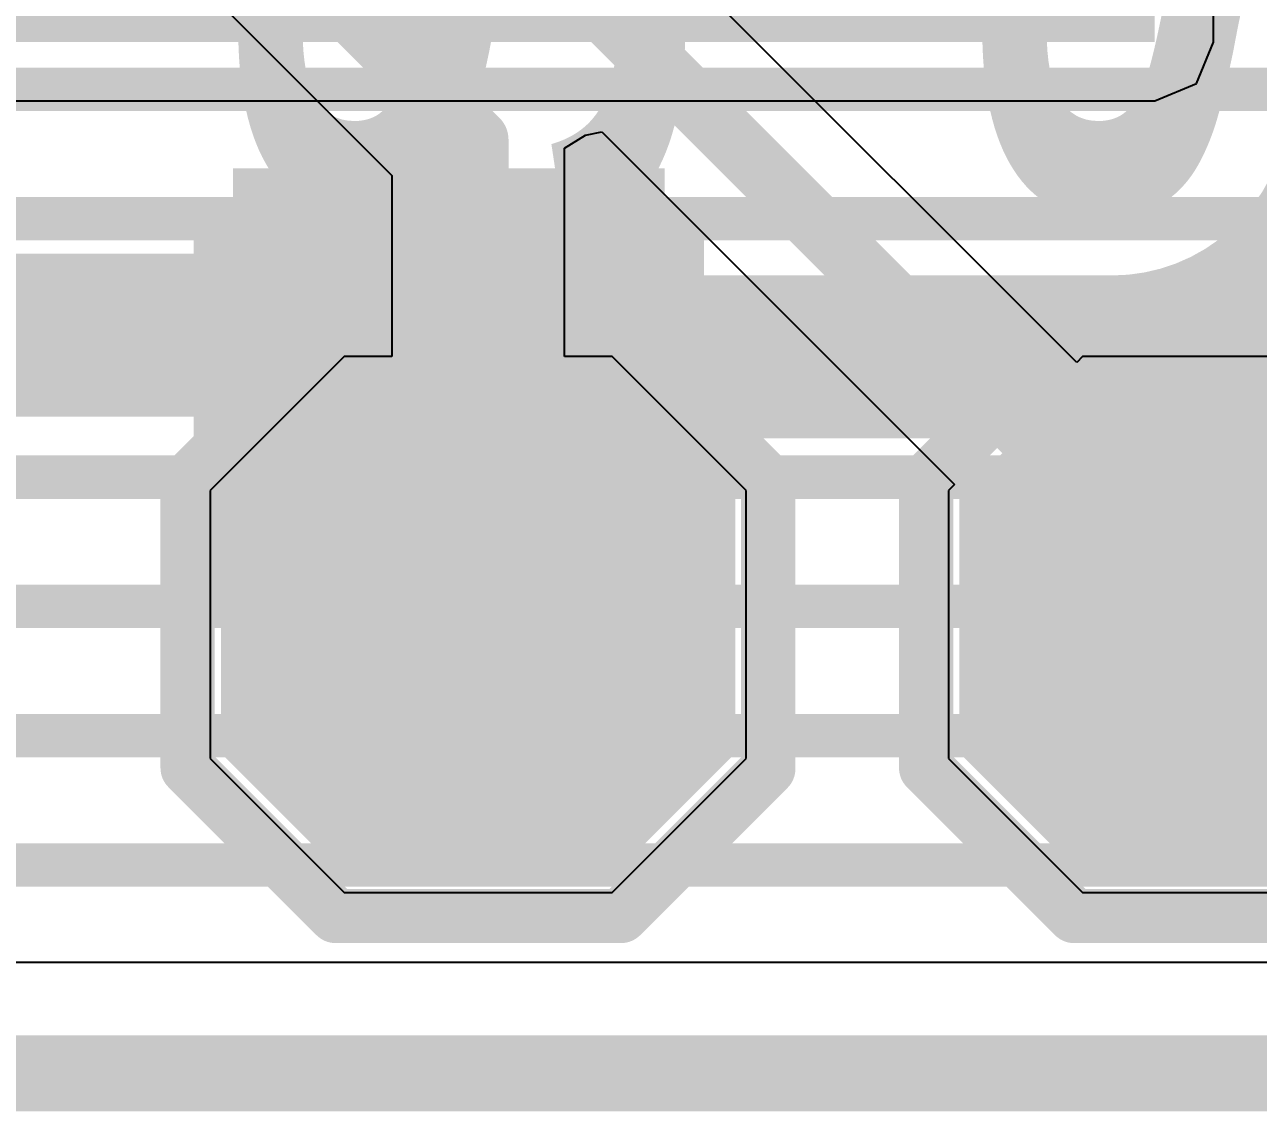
# Model space of a CAD drawing. Header units: inches. Extents: x -6 to 284, y -12 to 154.
# Drawn here: x 32.189 to 35.075, y -11.729 to -9.187 of the extents above; entities that cross this region are included whole.
import ezdxf

# ---------------------------------------------------------------- set-up
doc = ezdxf.new("R2010")
doc.units = ezdxf.units.IN
for name, color, linetype in [('Board Outline', 216, 'Continuous'), ('Bottom Layer', 5, 'Continuous'), ('Bottom Overlay', 54, 'Continuous'), ('Bottom Paste', 16, 'Continuous'), ('Bottom Solder', 6, 'Continuous'), ('GND-1', 16, 'Continuous'), ('GND-2', 90, 'Continuous'), ('GND-3', 216, 'Continuous'), ('GND-4', 54, 'Continuous'), ('PWR-1', 156, 'Continuous'), ('PWR-2', 130, 'Continuous'), ('Signal L1', 76, 'Continuous'), ('Signal L2', 6, 'Continuous'), ('Top Layer', 1, 'Continuous'), ('Top Overlay', 2, 'Continuous'), ('Top Paste', 8, 'Continuous'), ('Top Solder', 216, 'Continuous')]:
    doc.layers.add(name, color=color, linetype=linetype)
doc.styles.add('Arial Black_Bold', font='', dxfattribs={"height": 0.2})
doc.styles.get('Arial Black_Bold').set_extended_font_data('Arial Black', bold=True)

# ---------------------------------------------------------------- blocks, each defined once
blk = doc.blocks.new('T____________0_5___18')
at = {"layer": 'Top Layer'}
blk.add_hatch(color=1, dxfattribs=at).paths.add_polyline_path([(0.25, 0.5), (-0.25, 0.5), (-0.5, 0.25), (-0.5, -0.25), (-0.25, -0.5), (0.25, -0.5), (0.5, -0.25), (0.5, 0.25)])
at = {"layer": 'Top Paste'}
blk.add_hatch(color=8, dxfattribs=at).paths.add_polyline_path([(0.25, 0.5), (-0.25, 0.5), (-0.5, 0.25), (-0.5, -0.25), (-0.25, -0.5), (0.25, -0.5), (0.5, -0.25), (0.5, 0.25)])
at = {"layer": 'Top Solder'}
blk.add_hatch(color=216, dxfattribs=at).paths.add_polyline_path([(0.3008, 0.6016), (-0.3008, 0.6016), (-0.6016, 0.3008), (-0.6016, -0.3008), (-0.3008, -0.6016), (0.3008, -0.6016), (0.6016, -0.3008), (0.6016, 0.3008)])
at = {"layer": 'Top Overlay'}
for points in [[(-0.3355, 0.6795, 0.127, 0.127, 0), (-0.6819, 0.3332, 0.127, 0.127, 0)], [(-0.3355, 0.6795, 0.127, 0.127, 0), (0.3365, 0.6795, 0.127, 0.127, 0)], [(0.3365, 0.6795, 0.127, 0.127, 0), (0.6836, 0.3324, 0.127, 0.127, 0)], [(-0.6819, 0.3332, 0.127, 0.127, 0), (-0.6819, -0.3341, 0.127, 0.127, 0)], [(0.6836, 0.3324, 0.127, 0.127, 0), (0.6836, -0.3298, 0.127, 0.127, 0)], [(-0.6819, -0.3341, 0.127, 0.127, 0), (-0.3374, -0.6786, 0.127, 0.127, 0)], [(0.6836, -0.3298, 0.127, 0.127, 0), (0.3349, -0.6786, 0.127, 0.127, 0)], [(-0.3374, -0.6786, 0.127, 0.127, 0), (0.3349, -0.6786, 0.127, 0.127, 0)]]:
    blk.add_lwpolyline(points, format="xyseb", dxfattribs=at)
for points in [[(-0.3673, 0.6795, 0.0635, 0.0635, 1), (-0.3038, 0.6795, 0.0635, 0.0635, 1)], [(-0.3673, 0.6795, 0.0635, 0.0635, 1), (-0.3038, 0.6795, 0.0635, 0.0635, 1)], [(0.3047, 0.6795, 0.0635, 0.0635, 1), (0.3682, 0.6795, 0.0635, 0.0635, 1)], [(0.3047, 0.6795, 0.0635, 0.0635, 1), (0.3682, 0.6795, 0.0635, 0.0635, 1)], [(-0.7136, 0.3332, 0.0635, 0.0635, 1), (-0.6501, 0.3332, 0.0635, 0.0635, 1)], [(-0.7136, 0.3332, 0.0635, 0.0635, 1), (-0.6501, 0.3332, 0.0635, 0.0635, 1)], [(0.6519, 0.3324, 0.0635, 0.0635, 1), (0.7154, 0.3324, 0.0635, 0.0635, 1)], [(0.6519, 0.3324, 0.0635, 0.0635, 1), (0.7154, 0.3324, 0.0635, 0.0635, 1)], [(-0.7136, -0.3341, 0.0635, 0.0635, 1), (-0.6501, -0.3341, 0.0635, 0.0635, 1)], [(-0.7136, -0.3341, 0.0635, 0.0635, 1), (-0.6501, -0.3341, 0.0635, 0.0635, 1)], [(0.6519, -0.3298, 0.0635, 0.0635, 1), (0.7154, -0.3298, 0.0635, 0.0635, 1)], [(0.6519, -0.3298, 0.0635, 0.0635, 1), (0.7154, -0.3298, 0.0635, 0.0635, 1)], [(-0.3691, -0.6786, 0.0635, 0.0635, 1), (-0.3056, -0.6786, 0.0635, 0.0635, 1)], [(-0.3691, -0.6786, 0.0635, 0.0635, 1), (-0.3056, -0.6786, 0.0635, 0.0635, 1)], [(0.3031, -0.6786, 0.0635, 0.0635, 1), (0.3666, -0.6786, 0.0635, 0.0635, 1)], [(0.3031, -0.6786, 0.0635, 0.0635, 1), (0.3666, -0.6786, 0.0635, 0.0635, 1)]]:
    blk.add_lwpolyline(points, format="xyseb", close=True, dxfattribs=at)
blk = doc.blocks.new('T____________0_5___19')
at = {"layer": 'Top Layer'}
blk.add_hatch(color=1, dxfattribs=at).paths.add_polyline_path([(0.25, 0.5), (-0.25, 0.5), (-0.5, 0.25), (-0.5, -0.25), (-0.25, -0.5), (0.25, -0.5), (0.5, -0.25), (0.5, 0.25)])
at = {"layer": 'Top Paste'}
blk.add_hatch(color=8, dxfattribs=at).paths.add_polyline_path([(0.25, 0.5), (-0.25, 0.5), (-0.5, 0.25), (-0.5, -0.25), (-0.25, -0.5), (0.25, -0.5), (0.5, -0.25), (0.5, 0.25)])
at = {"layer": 'Top Solder'}
blk.add_hatch(color=216, dxfattribs=at).paths.add_polyline_path([(0.3008, 0.6016), (-0.3008, 0.6016), (-0.6016, 0.3008), (-0.6016, -0.3008), (-0.3008, -0.6016), (0.3008, -0.6016), (0.6016, -0.3008), (0.6016, 0.3008)])
at = {"layer": 'Top Overlay'}
for points in [[(-0.3355, 0.6795, 0.127, 0.127, 0), (-0.6819, 0.3332, 0.127, 0.127, 0)], [(-0.3355, 0.6795, 0.127, 0.127, 0), (0.3365, 0.6795, 0.127, 0.127, 0)], [(0.3365, 0.6795, 0.127, 0.127, 0), (0.6836, 0.3324, 0.127, 0.127, 0)], [(-0.6819, 0.3332, 0.127, 0.127, 0), (-0.6819, -0.3341, 0.127, 0.127, 0)], [(0.6836, 0.3324, 0.127, 0.127, 0), (0.6836, -0.3298, 0.127, 0.127, 0)], [(-0.6819, -0.3341, 0.127, 0.127, 0), (-0.3374, -0.6786, 0.127, 0.127, 0)], [(0.6836, -0.3298, 0.127, 0.127, 0), (0.3349, -0.6786, 0.127, 0.127, 0)], [(-0.3374, -0.6786, 0.127, 0.127, 0), (0.3349, -0.6786, 0.127, 0.127, 0)]]:
    blk.add_lwpolyline(points, format="xyseb", dxfattribs=at)
for points in [[(-0.3673, 0.6795, 0.0635, 0.0635, 1), (-0.3038, 0.6795, 0.0635, 0.0635, 1)], [(-0.3673, 0.6795, 0.0635, 0.0635, 1), (-0.3038, 0.6795, 0.0635, 0.0635, 1)], [(0.3047, 0.6795, 0.0635, 0.0635, 1), (0.3682, 0.6795, 0.0635, 0.0635, 1)], [(0.3047, 0.6795, 0.0635, 0.0635, 1), (0.3682, 0.6795, 0.0635, 0.0635, 1)], [(-0.7136, 0.3332, 0.0635, 0.0635, 1), (-0.6501, 0.3332, 0.0635, 0.0635, 1)], [(-0.7136, 0.3332, 0.0635, 0.0635, 1), (-0.6501, 0.3332, 0.0635, 0.0635, 1)], [(0.6519, 0.3324, 0.0635, 0.0635, 1), (0.7154, 0.3324, 0.0635, 0.0635, 1)], [(0.6519, 0.3324, 0.0635, 0.0635, 1), (0.7154, 0.3324, 0.0635, 0.0635, 1)], [(-0.7136, -0.3341, 0.0635, 0.0635, 1), (-0.6501, -0.3341, 0.0635, 0.0635, 1)], [(-0.7136, -0.3341, 0.0635, 0.0635, 1), (-0.6501, -0.3341, 0.0635, 0.0635, 1)], [(0.6519, -0.3298, 0.0635, 0.0635, 1), (0.7154, -0.3298, 0.0635, 0.0635, 1)], [(0.6519, -0.3298, 0.0635, 0.0635, 1), (0.7154, -0.3298, 0.0635, 0.0635, 1)], [(-0.3691, -0.6786, 0.0635, 0.0635, 1), (-0.3056, -0.6786, 0.0635, 0.0635, 1)], [(-0.3691, -0.6786, 0.0635, 0.0635, 1), (-0.3056, -0.6786, 0.0635, 0.0635, 1)], [(0.3031, -0.6786, 0.0635, 0.0635, 1), (0.3666, -0.6786, 0.0635, 0.0635, 1)], [(0.3031, -0.6786, 0.0635, 0.0635, 1), (0.3666, -0.6786, 0.0635, 0.0635, 1)]]:
    blk.add_lwpolyline(points, format="xyseb", close=True, dxfattribs=at)
blk = doc.blocks.new('C___0603_B_265')
at = {"layer": 'Bottom Layer'}
blk.add_hatch(color=5, dxfattribs=at).paths.add_polyline_path([(-1.143, -0.4445), (-1.143, 0.4445), (-0.381, 0.4445), (-0.381, -0.4445)])
at = {"layer": 'Bottom Paste'}
blk.add_hatch(color=16, dxfattribs=at).paths.add_polyline_path([(-1.143, -0.4445), (-1.143, 0.4445), (-0.381, 0.4445), (-0.381, -0.4445)])
at = {"layer": 'Bottom Solder'}
blk.add_hatch(color=6, dxfattribs=at).paths.add_polyline_path([(-1.203, -0.5045), (-1.203, 0.5045), (-0.321, 0.5045), (-0.321, -0.5045)])
at = {"layer": 'Bottom Overlay'}
for points in [[(-1.2446, 0.5334, 0.127, 0.127, 0), (-1.2446, -0.5334, 0.127, 0.127, 0)], [(-1.2446, 0.5334, 0.127, 0.127, 0), (-0.4572, 0.5334, 0.127, 0.127, 0)], [(-1.2446, -0.5334, 0.127, 0.127, 0), (-0.4572, -0.5334, 0.127, 0.127, 0)]]:
    blk.add_lwpolyline(points, format="xyseb", dxfattribs=at)
for points in [[(-1.2764, 0.5334, 0.0635, 0.0635, 1), (-1.2129, 0.5334, 0.0635, 0.0635, 1)], [(-1.2764, 0.5334, 0.0635, 0.0635, 1), (-1.2129, 0.5334, 0.0635, 0.0635, 1)], [(-0.489, 0.5334, 0.0635, 0.0635, 1), (-0.4255, 0.5334, 0.0635, 0.0635, 1)], [(-1.2764, -0.5334, 0.0635, 0.0635, 1), (-1.2129, -0.5334, 0.0635, 0.0635, 1)], [(-1.2764, -0.5334, 0.0635, 0.0635, 1), (-1.2129, -0.5334, 0.0635, 0.0635, 1)], [(-0.489, -0.5334, 0.0635, 0.0635, 1), (-0.4255, -0.5334, 0.0635, 0.0635, 1)]]:
    blk.add_lwpolyline(points, format="xyseb", close=True, dxfattribs=at)

msp = doc.modelspace()

# ---------------------------------------------------------------- hatches: boundary and pattern name
at = {"layer": 'Bottom Layer'}
for points in [[(32.4478, -9.2275), (34.8326, -9.2275), (34.8326, -7.2555), (32.4478, -7.2555)], [(31.2137, -9.2275), (34.8326, -9.2275), (34.8326, -7.877), (31.2137, -7.877)]]:
    msp.add_hatch(color=5, dxfattribs=at).paths.add_polyline_path(points)

# ---------------------------------------------------------------- linework, layer by layer
at = {"layer": 'Board Outline'}
msp.add_lwpolyline([(12.0364, -11.6401, 0.1778, 0.1778, 0), (75.4223, -11.6401, 0.1778, 0.1778, 0)], format="xyseb", dxfattribs=at)
at = {"layer": 'Bottom Layer'}
for p, q in [((34.97, -9.2275), (34.97, -7.2555)), ((34.9298, -9.3247), (34.97, -9.2275)), ((34.8326, -9.365), (34.9298, -9.3247)), ((31.2137, -9.365), (34.8326, -9.365)), ((35.9919, -11.3812), (26.7736, -11.3812))]:
    msp.add_line(p, q, dxfattribs=at)
for points in [[(35.3364, -9.3603, 0.381, 0.381, -0.414214), (34.7326, -9.9641, 0.381, 0.381, 0)], [(28.623, -9.9133, 0.381, 0.381, 0), (33.1306, -9.9133, 0.381, 0.381, 0)], [(33.1306, -9.9133, 0.381, 0.381, 0), (33.1814, -9.9641, 0.381, 0.381, 0)], [(33.1814, -9.9641, 0.381, 0.381, 0), (34.7326, -9.9641, 0.381, 0.381, 0)]]:
    msp.add_lwpolyline(points, format="xyseb", dxfattribs=at)
for points in [[(33.0354, -9.9133, 0.1905, 0.1905, 1), (33.2259, -9.9133, 0.1905, 0.1905, 1)], [(33.0354, -9.9133, 0.1905, 0.1905, 1), (33.2259, -9.9133, 0.1905, 0.1905, 1)], [(33.0862, -9.9641, 0.1905, 0.1905, 1), (33.2767, -9.9641, 0.1905, 0.1905, 1)], [(33.0862, -9.9641, 0.1905, 0.1905, 1), (33.2767, -9.9641, 0.1905, 0.1905, 1)], [(34.6373, -9.9641, 0.1905, 0.1905, 1), (34.8278, -9.9641, 0.1905, 0.1905, 1)], [(34.6373, -9.9641, 0.1905, 0.1905, 1), (34.8278, -9.9641, 0.1905, 0.1905, 1)]]:
    msp.add_lwpolyline(points, format="xyseb", close=True, dxfattribs=at)
at = {"layer": 'GND-1'}
msp.add_line((35.9919, -11.3812), (12.0364, -11.3812), dxfattribs=at)
at = {"layer": 'GND-2'}
msp.add_line((35.9919, -11.3812), (12.0364, -11.3812), dxfattribs=at)
at = {"layer": 'GND-3'}
msp.add_line((35.9919, -11.3812), (12.0364, -11.3812), dxfattribs=at)
at = {"layer": 'GND-4'}
msp.add_line((35.9919, -11.3812), (12.0364, -11.3812), dxfattribs=at)
at = {"layer": 'PWR-1'}
msp.add_line((35.9919, -11.3812), (12.0364, -11.3812), dxfattribs=at)
at = {"layer": 'PWR-2'}
msp.add_line((35.9919, -11.3812), (12.0364, -11.3812), dxfattribs=at)
at = {"layer": 'Signal L1'}
msp.add_line((35.9919, -11.3812), (31.3367, -11.3812), dxfattribs=at)
at = {"layer": 'Signal L2'}
for points in [[(31.0294, -9.3383, 0.1016, 0.1016, 0), (36.2449, -9.3383, 0.1016, 0.1016, 0)], [(30.9042, -9.6407, 0.1016, 0.1016, 0), (35.8936, -9.6407, 0.1016, 0.1016, 0)], [(30.7789, -9.9431, 0.1016, 0.1016, 0), (36.2449, -9.9431, 0.1016, 0.1016, 0)], [(30.6536, -10.2455, 0.1016, 0.1016, 0), (35.8936, -10.2455, 0.1016, 0.1016, 0)], [(30.5284, -10.5479, 0.1016, 0.1016, 0), (36.2449, -10.5479, 0.1016, 0.1016, 0)], [(30.4031, -10.8503, 0.1016, 0.1016, 0), (35.8936, -10.8503, 0.1016, 0.1016, 0)], [(30.2762, -11.1527, 0.1016, 0.1016, 0), (36.2449, -11.1527, 0.1016, 0.1016, 0)]]:
    msp.add_lwpolyline(points, format="xyseb", dxfattribs=at)
at = {"layer": 'Top Layer'}
for p, q in [((34.65, -9.9771), (32.9978, -8.3249)), ((32.6053, -9.0967), (33.048, -9.5394)), ((33.452, -9.4761), (33.501, -9.4454)), ((33.501, -9.4454), (33.539, -9.4374)), ((33.539, -9.4374), (34.3643, -10.2628)), ((33.452, -9.9632), (33.452, -9.4761)), ((33.048, -9.5394), (33.048, -9.9632)), ((32.9365, -9.9632), (32.623, -10.2767)), ((33.048, -9.9632), (32.9365, -9.9632)), ((33.5635, -9.9632), (33.452, -9.9632)), ((33.877, -10.2767), (33.5635, -9.9632)), ((34.6639, -9.9632), (34.65, -9.9771)), ((35.2909, -9.9632), (34.6639, -9.9632)), ((34.3643, -10.2628), (34.3504, -10.2767)), ((32.623, -10.2767), (32.623, -10.9037)), ((33.877, -10.9037), (33.877, -10.2767)), ((34.3504, -10.2767), (34.3504, -10.9037)), ((32.623, -10.9037), (32.9365, -11.2172)), ((33.5635, -11.2172), (33.877, -10.9037)), ((34.3504, -10.9037), (34.6639, -11.2172)), ((32.9365, -11.2172), (33.5635, -11.2172)), ((34.6639, -11.2172), (35.2909, -11.2172)), ((35.9919, -11.3812), (24.0381, -11.3812))]:
    msp.add_line(p, q, dxfattribs=at)
for points in [[(32.855, -8.4677, 0.1422, 0.1422, 0), (34.9774, -10.5902, 0.1422, 0.1422, 0)], [(32.689, -8.8947, 0.1422, 0.1422, 0), (33.25, -9.4557, 0.1422, 0.1422, 0)], [(33.25, -10.5902, 0.1422, 0.1422, 0), (33.25, -9.4557, 0.1422, 0.1422, 0)]]:
    msp.add_lwpolyline(points, format="xyseb", dxfattribs=at)
for points in [[(33.2144, -9.4557, 0.0711, 0.0711, 1), (33.2855, -9.4557, 0.0711, 0.0711, 1)], [(33.2144, -9.4557, 0.0711, 0.0711, 1), (33.2855, -9.4557, 0.0711, 0.0711, 1)], [(33.2144, -10.5902, 0.0711, 0.0711, 1), (33.2855, -10.5902, 0.0711, 0.0711, 1)], [(34.9419, -10.5902, 0.0711, 0.0711, 1), (35.013, -10.5902, 0.0711, 0.0711, 1)]]:
    msp.add_lwpolyline(points, format="xyseb", close=True, dxfattribs=at)

# ---------------------------------------------------------------- block references
at = {"rotation": 90}
for name, p in [('C___0603_B_265', (33.1814, -9.2021)), ('T____________0_5___18', (33.25, -10.5902)), ('T____________0_5___19', (34.9774, -10.5902))]:
    msp.add_blockref(name, p, dxfattribs=at)

# ---------------------------------------------------------------- texts
at = {"layer": 'Top Overlay', "style": 'Arial Black_Bold'}
for s, p in [('SDA', (35.4601, -9.7391)), ('SCL', (33.7199, -9.7391))]:
    msp.add_text(s, height=1.016, rotation=90, dxfattribs=at).set_placement(p)

doc.saveas('drawing.dxf')
